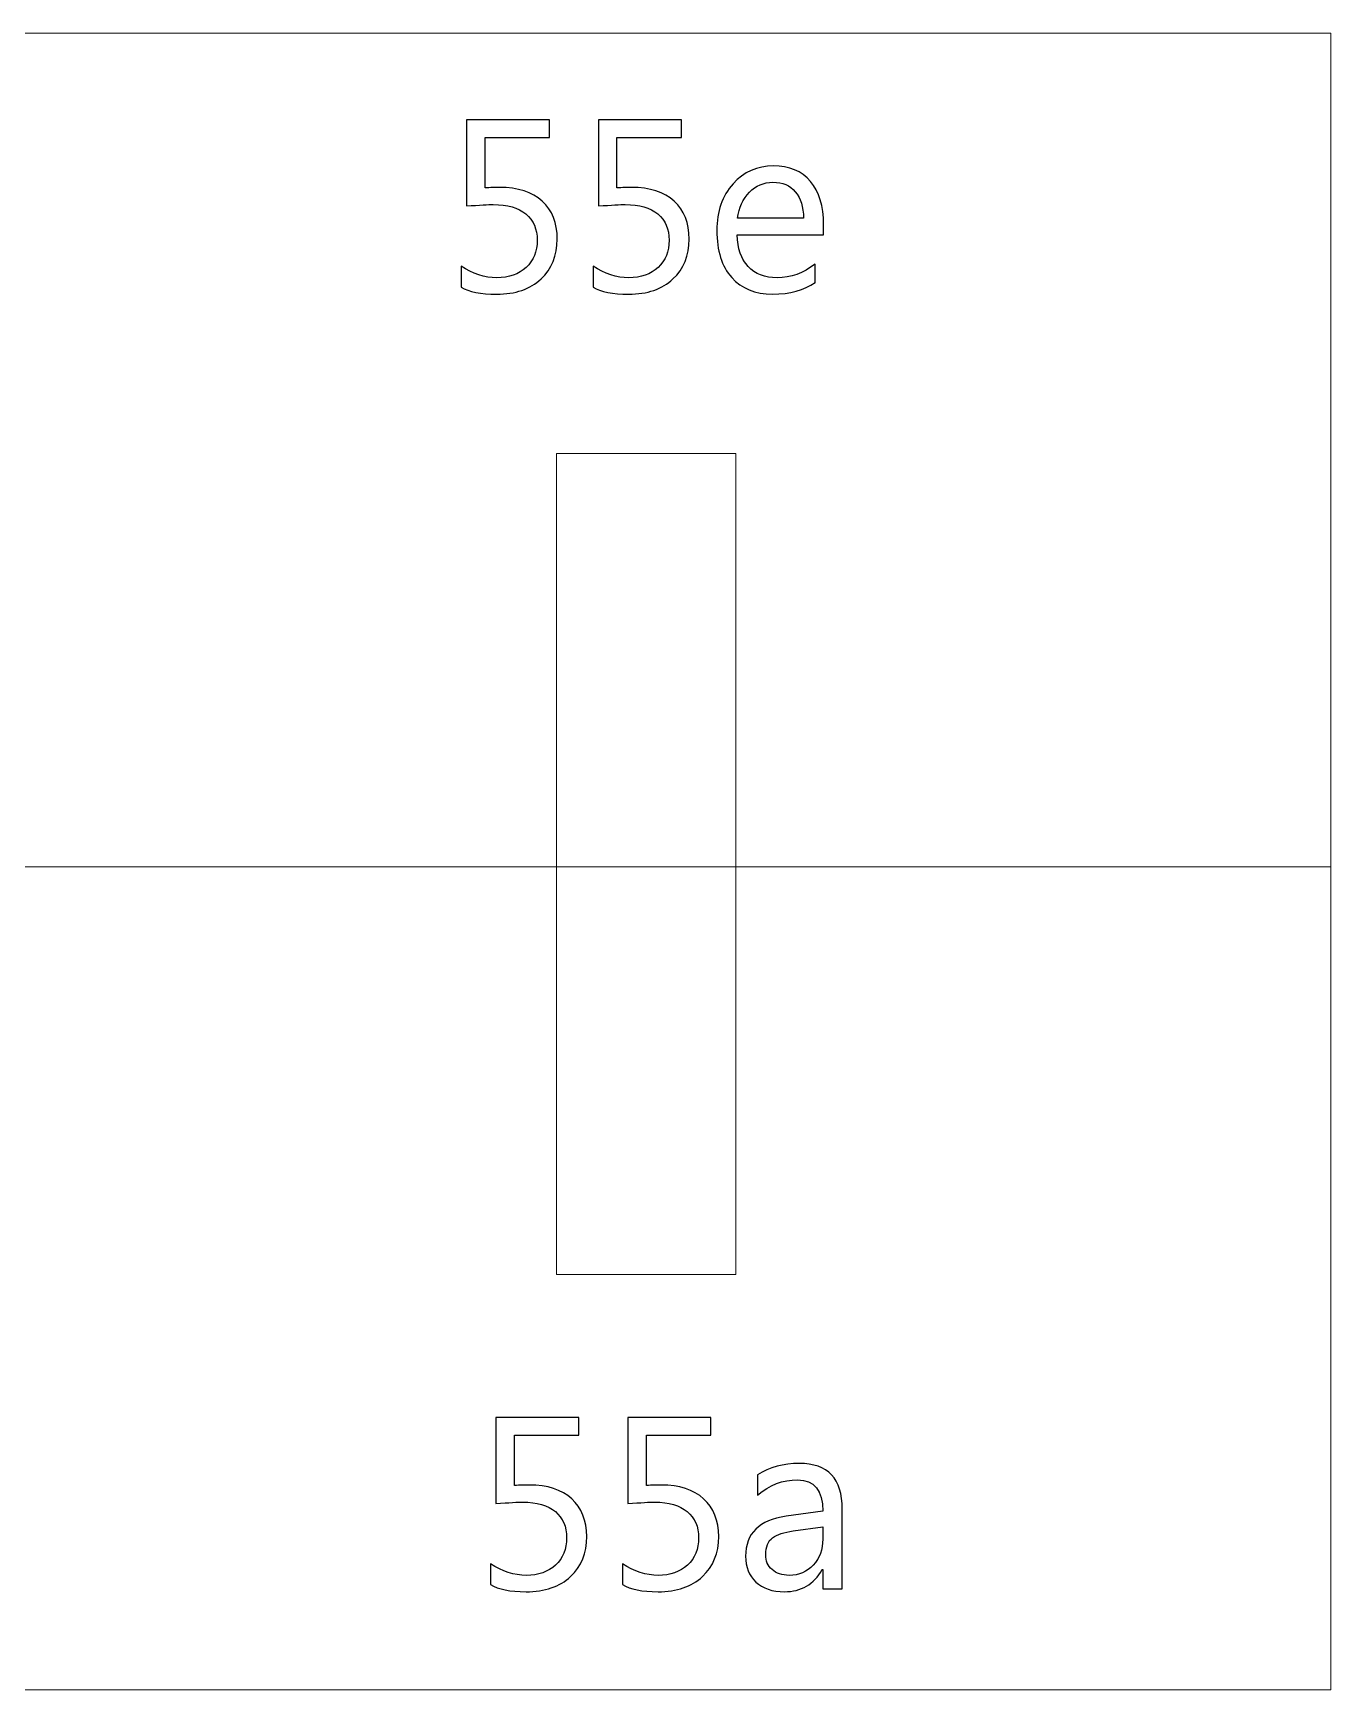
# Model space of a CAD drawing. Header units: centimetres. Extents: x -370 to 378, y -504 to 433.
# Drawn here: x -1.3 to 41.5, y 377.3 to 431.9 of the extents above; entities that cross this region are included whole.
import ezdxf

# ---------------------------------------------------------------- set-up
doc = ezdxf.new("R2010")
doc.units = ezdxf.units.CM
doc.header["$MEASUREMENT"] = 0
doc.layers.add('Camada 1', color=7, linetype='Continuous')
doc.layers.add('Camada 2', color=20, linetype='Continuous')

msp = doc.modelspace()

# ---------------------------------------------------------------- linework, layer by layer
at = {"layer": 'Camada 1', "lineweight": 9}
msp.add_lwpolyline([(15.954, 390.977), (21.862, 390.977), (21.862, 418.021), (15.954, 418.021), (15.954, 390.977)], close=True, dxfattribs=at)
for points in [[(-108.854, 431.873), (-108.854, 431.873), (41.46, 431.873), (41.46, 431.873), (41.46, 431.873), (41.46, 431.873), (41.46, 377.293), (41.46, 377.293), (41.46, 377.293), (41.46, 377.293), (-108.854, 377.298), (-108.854, 377.298), (-108.854, 377.298), (-108.854, 377.298), (-108.854, 431.873), (-108.854, 431.873)], [(-108.854, 404.406), (-108.854, 404.406), (41.46, 404.406), (41.46, 404.406), (41.46, 404.406), (41.46, 404.406), (41.46, 377.293), (41.46, 377.293), (41.46, 377.293), (41.46, 377.293), (-108.854, 377.295), (-108.854, 377.295), (-108.854, 377.295), (-108.854, 377.295), (-108.854, 404.406), (-108.854, 404.406)]]:
    msp.add_open_spline(points, degree=3, knots=[0, 0, 0, 0, 0.2, 0.2, 0.2, 0.2, 0.4, 0.4, 0.4, 0.4, 0.6, 0.6, 0.6, 0.6, 1, 1, 1, 1], dxfattribs=at)
at = {"layer": 'Camada 2'}
for points, knots in [([(12.806, 423.508), (12.806, 423.508), (12.806, 424.194), (12.806, 424.194), (12.806, 424.194), (13.192, 423.941), (13.584, 423.814), (13.983, 423.814), (13.983, 423.814), (14.382, 423.814), (14.704, 423.927), (14.948, 424.153), (14.948, 424.153), (15.192, 424.378), (15.314, 424.677), (15.314, 425.05), (15.314, 425.05), (15.314, 425.419), (15.189, 425.708), (14.94, 425.915), (14.94, 425.915), (14.69, 426.122), (14.334, 426.226), (13.869, 426.226), (13.869, 426.226), (13.712, 426.226), (13.416, 426.21), (12.983, 426.179), (12.983, 426.179), (12.983, 426.179), (12.983, 429.016), (12.983, 429.016), (12.983, 429.016), (12.983, 429.016), (15.717, 429.016), (15.717, 429.016), (15.717, 429.016), (15.717, 429.016), (15.717, 428.436), (15.717, 428.436), (15.717, 428.436), (15.717, 428.436), (13.596, 428.436), (13.596, 428.436), (13.596, 428.436), (13.596, 428.436), (13.596, 426.774), (13.596, 426.774), (13.596, 426.774), (13.77, 426.785), (13.929, 426.79), (14.077, 426.79), (14.077, 426.79), (14.681, 426.79), (15.149, 426.638), (15.479, 426.336), (15.479, 426.336), (15.81, 426.034), (15.975, 425.618), (15.975, 425.091), (15.975, 425.091), (15.975, 424.546), (15.798, 424.106), (15.442, 423.774), (15.442, 423.774), (15.085, 423.441), (14.596, 423.274), (13.976, 423.274), (13.976, 423.274), (13.454, 423.274), (13.064, 423.352), (12.806, 423.508)], [0, 0, 0, 0, 0.052632, 0.052632, 0.052632, 0.052632, 0.105263, 0.105263, 0.105263, 0.105263, 0.157895, 0.157895, 0.157895, 0.157895, 0.210526, 0.210526, 0.210526, 0.210526, 0.263158, 0.263158, 0.263158, 0.263158, 0.315789, 0.315789, 0.315789, 0.315789, 0.368421, 0.368421, 0.368421, 0.368421, 0.421053, 0.421053, 0.421053, 0.421053, 0.473684, 0.473684, 0.473684, 0.473684, 0.526316, 0.526316, 0.526316, 0.526316, 0.578947, 0.578947, 0.578947, 0.578947, 0.631579, 0.631579, 0.631579, 0.631579, 0.684211, 0.684211, 0.684211, 0.684211, 0.736842, 0.736842, 0.736842, 0.736842, 0.789474, 0.789474, 0.789474, 0.789474, 0.842105, 0.842105, 0.842105, 0.842105, 0.894737, 0.894737, 0.894737, 0.894737, 1, 1, 1, 1]), ([(17.153, 423.508), (17.153, 423.508), (17.153, 424.194), (17.153, 424.194), (17.153, 424.194), (17.538, 423.941), (17.931, 423.814), (18.33, 423.814), (18.33, 423.814), (18.729, 423.814), (19.05, 423.927), (19.295, 424.153), (19.295, 424.153), (19.538, 424.378), (19.661, 424.677), (19.661, 425.05), (19.661, 425.05), (19.661, 425.419), (19.536, 425.708), (19.287, 425.915), (19.287, 425.915), (19.037, 426.122), (18.681, 426.226), (18.216, 426.226), (18.216, 426.226), (18.058, 426.226), (17.763, 426.21), (17.33, 426.179), (17.33, 426.179), (17.33, 426.179), (17.33, 429.016), (17.33, 429.016), (17.33, 429.016), (17.33, 429.016), (20.064, 429.016), (20.064, 429.016), (20.064, 429.016), (20.064, 429.016), (20.064, 428.436), (20.064, 428.436), (20.064, 428.436), (20.064, 428.436), (17.943, 428.436), (17.943, 428.436), (17.943, 428.436), (17.943, 428.436), (17.943, 426.774), (17.943, 426.774), (17.943, 426.774), (18.116, 426.785), (18.276, 426.79), (18.424, 426.79), (18.424, 426.79), (19.028, 426.79), (19.495, 426.638), (19.826, 426.336), (19.826, 426.336), (20.157, 426.034), (20.322, 425.618), (20.322, 425.091), (20.322, 425.091), (20.322, 424.546), (20.145, 424.106), (19.788, 423.774), (19.788, 423.774), (19.432, 423.441), (18.943, 423.274), (18.323, 423.274), (18.323, 423.274), (17.801, 423.274), (17.411, 423.352), (17.153, 423.508)], [0, 0, 0, 0, 0.052632, 0.052632, 0.052632, 0.052632, 0.105263, 0.105263, 0.105263, 0.105263, 0.157895, 0.157895, 0.157895, 0.157895, 0.210526, 0.210526, 0.210526, 0.210526, 0.263158, 0.263158, 0.263158, 0.263158, 0.315789, 0.315789, 0.315789, 0.315789, 0.368421, 0.368421, 0.368421, 0.368421, 0.421053, 0.421053, 0.421053, 0.421053, 0.473684, 0.473684, 0.473684, 0.473684, 0.526316, 0.526316, 0.526316, 0.526316, 0.578947, 0.578947, 0.578947, 0.578947, 0.631579, 0.631579, 0.631579, 0.631579, 0.684211, 0.684211, 0.684211, 0.684211, 0.736842, 0.736842, 0.736842, 0.736842, 0.789474, 0.789474, 0.789474, 0.789474, 0.842105, 0.842105, 0.842105, 0.842105, 0.894737, 0.894737, 0.894737, 0.894737, 1, 1, 1, 1]), ([(24.749, 425.226), (24.749, 425.226), (21.903, 425.226), (21.903, 425.226), (21.903, 425.226), (21.913, 424.776), (22.034, 424.428), (22.264, 424.183), (22.264, 424.183), (22.495, 423.937), (22.813, 423.814), (23.216, 423.814), (23.216, 423.814), (23.67, 423.814), (24.087, 423.965), (24.467, 424.266), (24.467, 424.266), (24.467, 424.266), (24.467, 423.661), (24.467, 423.661), (24.467, 423.661), (24.114, 423.403), (23.645, 423.274), (23.063, 423.274), (23.063, 423.274), (22.494, 423.274), (22.046, 423.457), (21.721, 423.824), (21.721, 423.824), (21.396, 424.191), (21.233, 424.707), (21.233, 425.371), (21.233, 425.371), (21.233, 426), (21.411, 426.511), (21.767, 426.907), (21.767, 426.907), (22.123, 427.303), (22.564, 427.5), (23.092, 427.5), (23.092, 427.5), (23.619, 427.5), (24.028, 427.329), (24.317, 426.988), (24.317, 426.988), (24.606, 426.647), (24.749, 426.172), (24.749, 425.565), (24.749, 425.565), (24.749, 425.565), (24.749, 425.226), (24.749, 425.226)], [0, 0, 0, 0, 0.071429, 0.071429, 0.071429, 0.071429, 0.142857, 0.142857, 0.142857, 0.142857, 0.214286, 0.214286, 0.214286, 0.214286, 0.285714, 0.285714, 0.285714, 0.285714, 0.357143, 0.357143, 0.357143, 0.357143, 0.428571, 0.428571, 0.428571, 0.428571, 0.5, 0.5, 0.5, 0.5, 0.571429, 0.571429, 0.571429, 0.571429, 0.642857, 0.642857, 0.642857, 0.642857, 0.714286, 0.714286, 0.714286, 0.714286, 0.785714, 0.785714, 0.785714, 0.785714, 0.857143, 0.857143, 0.857143, 0.857143, 1, 1, 1, 1]), ([(24.088, 425.774), (24.085, 426.148), (23.995, 426.44), (23.818, 426.648), (23.818, 426.648), (23.64, 426.856), (23.395, 426.96), (23.08, 426.96), (23.08, 426.96), (22.776, 426.96), (22.517, 426.851), (22.305, 426.632), (22.305, 426.632), (22.092, 426.413), (21.96, 426.128), (21.911, 425.774), (21.911, 425.774), (21.911, 425.774), (24.088, 425.774), (24.088, 425.774)], [0, 0, 0, 0, 0.166667, 0.166667, 0.166667, 0.166667, 0.333333, 0.333333, 0.333333, 0.333333, 0.5, 0.5, 0.5, 0.5, 0.666667, 0.666667, 0.666667, 0.666667, 1, 1, 1, 1]), ([(13.777, 380.76), (13.777, 380.76), (13.777, 381.445), (13.777, 381.445), (13.777, 381.445), (14.163, 381.193), (14.556, 381.066), (14.955, 381.066), (14.955, 381.066), (15.354, 381.066), (15.675, 381.179), (15.92, 381.405), (15.92, 381.405), (16.163, 381.63), (16.285, 381.929), (16.285, 382.302), (16.285, 382.302), (16.285, 382.671), (16.16, 382.96), (15.912, 383.167), (15.912, 383.167), (15.662, 383.374), (15.306, 383.478), (14.841, 383.478), (14.841, 383.478), (14.683, 383.478), (14.388, 383.462), (13.955, 383.431), (13.955, 383.431), (13.955, 383.431), (13.955, 386.268), (13.955, 386.268), (13.955, 386.268), (13.955, 386.268), (16.689, 386.268), (16.689, 386.268), (16.689, 386.268), (16.689, 386.268), (16.689, 385.687), (16.689, 385.687), (16.689, 385.687), (16.689, 385.687), (14.568, 385.687), (14.568, 385.687), (14.568, 385.687), (14.568, 385.687), (14.568, 384.026), (14.568, 384.026), (14.568, 384.026), (14.741, 384.037), (14.901, 384.042), (15.049, 384.042), (15.049, 384.042), (15.652, 384.042), (16.12, 383.89), (16.451, 383.588), (16.451, 383.588), (16.781, 383.285), (16.947, 382.87), (16.947, 382.343), (16.947, 382.343), (16.947, 381.798), (16.769, 381.358), (16.413, 381.026), (16.413, 381.026), (16.057, 380.693), (15.568, 380.526), (14.948, 380.526), (14.948, 380.526), (14.425, 380.526), (14.035, 380.604), (13.777, 380.76)], [0, 0, 0, 0, 0.052632, 0.052632, 0.052632, 0.052632, 0.105263, 0.105263, 0.105263, 0.105263, 0.157895, 0.157895, 0.157895, 0.157895, 0.210526, 0.210526, 0.210526, 0.210526, 0.263158, 0.263158, 0.263158, 0.263158, 0.315789, 0.315789, 0.315789, 0.315789, 0.368421, 0.368421, 0.368421, 0.368421, 0.421053, 0.421053, 0.421053, 0.421053, 0.473684, 0.473684, 0.473684, 0.473684, 0.526316, 0.526316, 0.526316, 0.526316, 0.578947, 0.578947, 0.578947, 0.578947, 0.631579, 0.631579, 0.631579, 0.631579, 0.684211, 0.684211, 0.684211, 0.684211, 0.736842, 0.736842, 0.736842, 0.736842, 0.789474, 0.789474, 0.789474, 0.789474, 0.842105, 0.842105, 0.842105, 0.842105, 0.894737, 0.894737, 0.894737, 0.894737, 1, 1, 1, 1]), ([(18.124, 380.76), (18.124, 380.76), (18.124, 381.445), (18.124, 381.445), (18.124, 381.445), (18.51, 381.193), (18.902, 381.066), (19.301, 381.066), (19.301, 381.066), (19.701, 381.066), (20.022, 381.179), (20.267, 381.405), (20.267, 381.405), (20.51, 381.63), (20.632, 381.929), (20.632, 382.302), (20.632, 382.302), (20.632, 382.671), (20.507, 382.96), (20.259, 383.167), (20.259, 383.167), (20.009, 383.374), (19.652, 383.478), (19.187, 383.478), (19.187, 383.478), (19.03, 383.478), (18.734, 383.462), (18.302, 383.431), (18.302, 383.431), (18.302, 383.431), (18.302, 386.268), (18.302, 386.268), (18.302, 386.268), (18.302, 386.268), (21.035, 386.268), (21.035, 386.268), (21.035, 386.268), (21.035, 386.268), (21.035, 385.687), (21.035, 385.687), (21.035, 385.687), (21.035, 385.687), (18.914, 385.687), (18.914, 385.687), (18.914, 385.687), (18.914, 385.687), (18.914, 384.026), (18.914, 384.026), (18.914, 384.026), (19.088, 384.037), (19.248, 384.042), (19.396, 384.042), (19.396, 384.042), (19.999, 384.042), (20.467, 383.89), (20.797, 383.588), (20.797, 383.588), (21.128, 383.285), (21.294, 382.87), (21.294, 382.343), (21.294, 382.343), (21.294, 381.798), (21.116, 381.358), (20.76, 381.026), (20.76, 381.026), (20.404, 380.693), (19.914, 380.526), (19.295, 380.526), (19.295, 380.526), (18.772, 380.526), (18.382, 380.604), (18.124, 380.76)], [0, 0, 0, 0, 0.052632, 0.052632, 0.052632, 0.052632, 0.105263, 0.105263, 0.105263, 0.105263, 0.157895, 0.157895, 0.157895, 0.157895, 0.210526, 0.210526, 0.210526, 0.210526, 0.263158, 0.263158, 0.263158, 0.263158, 0.315789, 0.315789, 0.315789, 0.315789, 0.368421, 0.368421, 0.368421, 0.368421, 0.421053, 0.421053, 0.421053, 0.421053, 0.473684, 0.473684, 0.473684, 0.473684, 0.526316, 0.526316, 0.526316, 0.526316, 0.578947, 0.578947, 0.578947, 0.578947, 0.631579, 0.631579, 0.631579, 0.631579, 0.684211, 0.684211, 0.684211, 0.684211, 0.736842, 0.736842, 0.736842, 0.736842, 0.789474, 0.789474, 0.789474, 0.789474, 0.842105, 0.842105, 0.842105, 0.842105, 0.894737, 0.894737, 0.894737, 0.894737, 1, 1, 1, 1]), ([(25.366, 380.623), (25.366, 380.623), (24.721, 380.623), (24.721, 380.623), (24.721, 380.623), (24.721, 380.623), (24.721, 381.253), (24.721, 381.253), (24.721, 381.253), (24.721, 381.253), (24.705, 381.253), (24.705, 381.253), (24.705, 381.253), (24.424, 380.768), (24.011, 380.526), (23.464, 380.526), (23.464, 380.526), (23.062, 380.526), (22.748, 380.632), (22.521, 380.846), (22.521, 380.846), (22.293, 381.058), (22.181, 381.341), (22.181, 381.693), (22.181, 381.693), (22.181, 382.447), (22.624, 382.886), (23.511, 383.01), (23.511, 383.01), (23.511, 383.01), (24.721, 383.179), (24.721, 383.179), (24.721, 383.179), (24.721, 383.867), (24.444, 384.212), (23.89, 384.212), (23.89, 384.212), (23.405, 384.212), (22.967, 384.045), (22.576, 383.712), (22.576, 383.712), (22.576, 383.712), (22.576, 384.373), (22.576, 384.373), (22.576, 384.373), (22.972, 384.626), (23.428, 384.752), (23.945, 384.752), (23.945, 384.752), (24.893, 384.752), (25.366, 384.251), (25.366, 383.247), (25.366, 383.247), (25.366, 383.247), (25.366, 380.623), (25.366, 380.623)], [0, 0, 0, 0, 0.066667, 0.066667, 0.066667, 0.066667, 0.133333, 0.133333, 0.133333, 0.133333, 0.2, 0.2, 0.2, 0.2, 0.266667, 0.266667, 0.266667, 0.266667, 0.333333, 0.333333, 0.333333, 0.333333, 0.4, 0.4, 0.4, 0.4, 0.466667, 0.466667, 0.466667, 0.466667, 0.533333, 0.533333, 0.533333, 0.533333, 0.6, 0.6, 0.6, 0.6, 0.666667, 0.666667, 0.666667, 0.666667, 0.733333, 0.733333, 0.733333, 0.733333, 0.8, 0.8, 0.8, 0.8, 0.866667, 0.866667, 0.866667, 0.866667, 1, 1, 1, 1]), ([(24.721, 382.663), (24.721, 382.663), (23.748, 382.529), (23.748, 382.529), (23.748, 382.529), (23.448, 382.487), (23.222, 382.412), (23.071, 382.306), (23.071, 382.306), (22.918, 382.198), (22.842, 382.01), (22.842, 381.738), (22.842, 381.738), (22.842, 381.541), (22.912, 381.379), (23.053, 381.255), (23.053, 381.255), (23.193, 381.13), (23.381, 381.066), (23.613, 381.066), (23.613, 381.066), (23.935, 381.066), (24.199, 381.179), (24.408, 381.404), (24.408, 381.404), (24.616, 381.63), (24.721, 381.914), (24.721, 382.26), (24.721, 382.26), (24.721, 382.26), (24.721, 382.663), (24.721, 382.663)], [0, 0, 0, 0, 0.111111, 0.111111, 0.111111, 0.111111, 0.222222, 0.222222, 0.222222, 0.222222, 0.333333, 0.333333, 0.333333, 0.333333, 0.444444, 0.444444, 0.444444, 0.444444, 0.555556, 0.555556, 0.555556, 0.555556, 0.666667, 0.666667, 0.666667, 0.666667, 0.777778, 0.777778, 0.777778, 0.777778, 1, 1, 1, 1])]:
    msp.add_open_spline(points, degree=3, knots=knots, dxfattribs=at)
at = {"layer": 'Camada 2', "lineweight": 9}
for points, knots in [([(12.806, 423.508), (12.806, 423.508), (12.806, 424.194), (12.806, 424.194), (12.806, 424.194), (13.192, 423.941), (13.584, 423.814), (13.983, 423.814), (13.983, 423.814), (14.382, 423.814), (14.704, 423.927), (14.948, 424.153), (14.948, 424.153), (15.192, 424.378), (15.314, 424.677), (15.314, 425.05), (15.314, 425.05), (15.314, 425.419), (15.189, 425.708), (14.94, 425.915), (14.94, 425.915), (14.69, 426.122), (14.334, 426.226), (13.869, 426.226), (13.869, 426.226), (13.712, 426.226), (13.416, 426.21), (12.983, 426.179), (12.983, 426.179), (12.983, 426.179), (12.983, 429.016), (12.983, 429.016), (12.983, 429.016), (12.983, 429.016), (15.717, 429.016), (15.717, 429.016), (15.717, 429.016), (15.717, 429.016), (15.717, 428.436), (15.717, 428.436), (15.717, 428.436), (15.717, 428.436), (13.596, 428.436), (13.596, 428.436), (13.596, 428.436), (13.596, 428.436), (13.596, 426.774), (13.596, 426.774), (13.596, 426.774), (13.77, 426.785), (13.929, 426.79), (14.077, 426.79), (14.077, 426.79), (14.681, 426.79), (15.149, 426.638), (15.479, 426.336), (15.479, 426.336), (15.81, 426.034), (15.975, 425.618), (15.975, 425.091), (15.975, 425.091), (15.975, 424.546), (15.798, 424.106), (15.442, 423.774), (15.442, 423.774), (15.085, 423.441), (14.596, 423.274), (13.976, 423.274), (13.976, 423.274), (13.454, 423.274), (13.064, 423.352), (12.806, 423.508)], [0, 0, 0, 0, 0.052632, 0.052632, 0.052632, 0.052632, 0.105263, 0.105263, 0.105263, 0.105263, 0.157895, 0.157895, 0.157895, 0.157895, 0.210526, 0.210526, 0.210526, 0.210526, 0.263158, 0.263158, 0.263158, 0.263158, 0.315789, 0.315789, 0.315789, 0.315789, 0.368421, 0.368421, 0.368421, 0.368421, 0.421053, 0.421053, 0.421053, 0.421053, 0.473684, 0.473684, 0.473684, 0.473684, 0.526316, 0.526316, 0.526316, 0.526316, 0.578947, 0.578947, 0.578947, 0.578947, 0.631579, 0.631579, 0.631579, 0.631579, 0.684211, 0.684211, 0.684211, 0.684211, 0.736842, 0.736842, 0.736842, 0.736842, 0.789474, 0.789474, 0.789474, 0.789474, 0.842105, 0.842105, 0.842105, 0.842105, 0.894737, 0.894737, 0.894737, 0.894737, 1, 1, 1, 1]), ([(17.153, 423.508), (17.153, 423.508), (17.153, 424.194), (17.153, 424.194), (17.153, 424.194), (17.538, 423.941), (17.931, 423.814), (18.33, 423.814), (18.33, 423.814), (18.729, 423.814), (19.05, 423.927), (19.295, 424.153), (19.295, 424.153), (19.538, 424.378), (19.661, 424.677), (19.661, 425.05), (19.661, 425.05), (19.661, 425.419), (19.536, 425.708), (19.287, 425.915), (19.287, 425.915), (19.037, 426.122), (18.681, 426.226), (18.216, 426.226), (18.216, 426.226), (18.058, 426.226), (17.763, 426.21), (17.33, 426.179), (17.33, 426.179), (17.33, 426.179), (17.33, 429.016), (17.33, 429.016), (17.33, 429.016), (17.33, 429.016), (20.064, 429.016), (20.064, 429.016), (20.064, 429.016), (20.064, 429.016), (20.064, 428.436), (20.064, 428.436), (20.064, 428.436), (20.064, 428.436), (17.943, 428.436), (17.943, 428.436), (17.943, 428.436), (17.943, 428.436), (17.943, 426.774), (17.943, 426.774), (17.943, 426.774), (18.116, 426.785), (18.276, 426.79), (18.424, 426.79), (18.424, 426.79), (19.028, 426.79), (19.495, 426.638), (19.826, 426.336), (19.826, 426.336), (20.157, 426.034), (20.322, 425.618), (20.322, 425.091), (20.322, 425.091), (20.322, 424.546), (20.145, 424.106), (19.788, 423.774), (19.788, 423.774), (19.432, 423.441), (18.943, 423.274), (18.323, 423.274), (18.323, 423.274), (17.801, 423.274), (17.411, 423.352), (17.153, 423.508)], [0, 0, 0, 0, 0.052632, 0.052632, 0.052632, 0.052632, 0.105263, 0.105263, 0.105263, 0.105263, 0.157895, 0.157895, 0.157895, 0.157895, 0.210526, 0.210526, 0.210526, 0.210526, 0.263158, 0.263158, 0.263158, 0.263158, 0.315789, 0.315789, 0.315789, 0.315789, 0.368421, 0.368421, 0.368421, 0.368421, 0.421053, 0.421053, 0.421053, 0.421053, 0.473684, 0.473684, 0.473684, 0.473684, 0.526316, 0.526316, 0.526316, 0.526316, 0.578947, 0.578947, 0.578947, 0.578947, 0.631579, 0.631579, 0.631579, 0.631579, 0.684211, 0.684211, 0.684211, 0.684211, 0.736842, 0.736842, 0.736842, 0.736842, 0.789474, 0.789474, 0.789474, 0.789474, 0.842105, 0.842105, 0.842105, 0.842105, 0.894737, 0.894737, 0.894737, 0.894737, 1, 1, 1, 1]), ([(24.749, 425.226), (24.749, 425.226), (21.903, 425.226), (21.903, 425.226), (21.903, 425.226), (21.913, 424.776), (22.034, 424.428), (22.264, 424.183), (22.264, 424.183), (22.495, 423.937), (22.813, 423.814), (23.216, 423.814), (23.216, 423.814), (23.67, 423.814), (24.087, 423.965), (24.467, 424.266), (24.467, 424.266), (24.467, 424.266), (24.467, 423.661), (24.467, 423.661), (24.467, 423.661), (24.114, 423.403), (23.645, 423.274), (23.063, 423.274), (23.063, 423.274), (22.494, 423.274), (22.046, 423.457), (21.721, 423.824), (21.721, 423.824), (21.396, 424.191), (21.233, 424.707), (21.233, 425.371), (21.233, 425.371), (21.233, 426), (21.411, 426.511), (21.767, 426.907), (21.767, 426.907), (22.123, 427.303), (22.564, 427.5), (23.092, 427.5), (23.092, 427.5), (23.619, 427.5), (24.028, 427.329), (24.317, 426.988), (24.317, 426.988), (24.606, 426.647), (24.749, 426.172), (24.749, 425.565), (24.749, 425.565), (24.749, 425.565), (24.749, 425.226), (24.749, 425.226)], [0, 0, 0, 0, 0.071429, 0.071429, 0.071429, 0.071429, 0.142857, 0.142857, 0.142857, 0.142857, 0.214286, 0.214286, 0.214286, 0.214286, 0.285714, 0.285714, 0.285714, 0.285714, 0.357143, 0.357143, 0.357143, 0.357143, 0.428571, 0.428571, 0.428571, 0.428571, 0.5, 0.5, 0.5, 0.5, 0.571429, 0.571429, 0.571429, 0.571429, 0.642857, 0.642857, 0.642857, 0.642857, 0.714286, 0.714286, 0.714286, 0.714286, 0.785714, 0.785714, 0.785714, 0.785714, 0.857143, 0.857143, 0.857143, 0.857143, 1, 1, 1, 1]), ([(24.088, 425.774), (24.085, 426.148), (23.995, 426.44), (23.818, 426.648), (23.818, 426.648), (23.64, 426.856), (23.395, 426.96), (23.08, 426.96), (23.08, 426.96), (22.776, 426.96), (22.517, 426.851), (22.305, 426.632), (22.305, 426.632), (22.092, 426.413), (21.96, 426.128), (21.911, 425.774), (21.911, 425.774), (21.911, 425.774), (24.088, 425.774), (24.088, 425.774)], [0, 0, 0, 0, 0.166667, 0.166667, 0.166667, 0.166667, 0.333333, 0.333333, 0.333333, 0.333333, 0.5, 0.5, 0.5, 0.5, 0.666667, 0.666667, 0.666667, 0.666667, 1, 1, 1, 1]), ([(13.777, 380.76), (13.777, 380.76), (13.777, 381.445), (13.777, 381.445), (13.777, 381.445), (14.163, 381.193), (14.556, 381.066), (14.955, 381.066), (14.955, 381.066), (15.354, 381.066), (15.675, 381.179), (15.92, 381.405), (15.92, 381.405), (16.163, 381.63), (16.285, 381.929), (16.285, 382.302), (16.285, 382.302), (16.285, 382.671), (16.16, 382.96), (15.912, 383.167), (15.912, 383.167), (15.662, 383.374), (15.306, 383.478), (14.841, 383.478), (14.841, 383.478), (14.683, 383.478), (14.388, 383.462), (13.955, 383.431), (13.955, 383.431), (13.955, 383.431), (13.955, 386.268), (13.955, 386.268), (13.955, 386.268), (13.955, 386.268), (16.689, 386.268), (16.689, 386.268), (16.689, 386.268), (16.689, 386.268), (16.689, 385.687), (16.689, 385.687), (16.689, 385.687), (16.689, 385.687), (14.568, 385.687), (14.568, 385.687), (14.568, 385.687), (14.568, 385.687), (14.568, 384.026), (14.568, 384.026), (14.568, 384.026), (14.741, 384.037), (14.901, 384.042), (15.049, 384.042), (15.049, 384.042), (15.652, 384.042), (16.12, 383.89), (16.451, 383.588), (16.451, 383.588), (16.781, 383.285), (16.947, 382.87), (16.947, 382.343), (16.947, 382.343), (16.947, 381.798), (16.769, 381.358), (16.413, 381.026), (16.413, 381.026), (16.057, 380.693), (15.568, 380.526), (14.948, 380.526), (14.948, 380.526), (14.425, 380.526), (14.035, 380.604), (13.777, 380.76)], [0, 0, 0, 0, 0.052632, 0.052632, 0.052632, 0.052632, 0.105263, 0.105263, 0.105263, 0.105263, 0.157895, 0.157895, 0.157895, 0.157895, 0.210526, 0.210526, 0.210526, 0.210526, 0.263158, 0.263158, 0.263158, 0.263158, 0.315789, 0.315789, 0.315789, 0.315789, 0.368421, 0.368421, 0.368421, 0.368421, 0.421053, 0.421053, 0.421053, 0.421053, 0.473684, 0.473684, 0.473684, 0.473684, 0.526316, 0.526316, 0.526316, 0.526316, 0.578947, 0.578947, 0.578947, 0.578947, 0.631579, 0.631579, 0.631579, 0.631579, 0.684211, 0.684211, 0.684211, 0.684211, 0.736842, 0.736842, 0.736842, 0.736842, 0.789474, 0.789474, 0.789474, 0.789474, 0.842105, 0.842105, 0.842105, 0.842105, 0.894737, 0.894737, 0.894737, 0.894737, 1, 1, 1, 1]), ([(18.124, 380.76), (18.124, 380.76), (18.124, 381.445), (18.124, 381.445), (18.124, 381.445), (18.51, 381.193), (18.902, 381.066), (19.301, 381.066), (19.301, 381.066), (19.701, 381.066), (20.022, 381.179), (20.267, 381.405), (20.267, 381.405), (20.51, 381.63), (20.632, 381.929), (20.632, 382.302), (20.632, 382.302), (20.632, 382.671), (20.507, 382.96), (20.259, 383.167), (20.259, 383.167), (20.009, 383.374), (19.652, 383.478), (19.187, 383.478), (19.187, 383.478), (19.03, 383.478), (18.734, 383.462), (18.302, 383.431), (18.302, 383.431), (18.302, 383.431), (18.302, 386.268), (18.302, 386.268), (18.302, 386.268), (18.302, 386.268), (21.035, 386.268), (21.035, 386.268), (21.035, 386.268), (21.035, 386.268), (21.035, 385.687), (21.035, 385.687), (21.035, 385.687), (21.035, 385.687), (18.914, 385.687), (18.914, 385.687), (18.914, 385.687), (18.914, 385.687), (18.914, 384.026), (18.914, 384.026), (18.914, 384.026), (19.088, 384.037), (19.248, 384.042), (19.396, 384.042), (19.396, 384.042), (19.999, 384.042), (20.467, 383.89), (20.797, 383.588), (20.797, 383.588), (21.128, 383.285), (21.294, 382.87), (21.294, 382.343), (21.294, 382.343), (21.294, 381.798), (21.116, 381.358), (20.76, 381.026), (20.76, 381.026), (20.404, 380.693), (19.914, 380.526), (19.295, 380.526), (19.295, 380.526), (18.772, 380.526), (18.382, 380.604), (18.124, 380.76)], [0, 0, 0, 0, 0.052632, 0.052632, 0.052632, 0.052632, 0.105263, 0.105263, 0.105263, 0.105263, 0.157895, 0.157895, 0.157895, 0.157895, 0.210526, 0.210526, 0.210526, 0.210526, 0.263158, 0.263158, 0.263158, 0.263158, 0.315789, 0.315789, 0.315789, 0.315789, 0.368421, 0.368421, 0.368421, 0.368421, 0.421053, 0.421053, 0.421053, 0.421053, 0.473684, 0.473684, 0.473684, 0.473684, 0.526316, 0.526316, 0.526316, 0.526316, 0.578947, 0.578947, 0.578947, 0.578947, 0.631579, 0.631579, 0.631579, 0.631579, 0.684211, 0.684211, 0.684211, 0.684211, 0.736842, 0.736842, 0.736842, 0.736842, 0.789474, 0.789474, 0.789474, 0.789474, 0.842105, 0.842105, 0.842105, 0.842105, 0.894737, 0.894737, 0.894737, 0.894737, 1, 1, 1, 1]), ([(25.366, 380.623), (25.366, 380.623), (24.721, 380.623), (24.721, 380.623), (24.721, 380.623), (24.721, 380.623), (24.721, 381.253), (24.721, 381.253), (24.721, 381.253), (24.721, 381.253), (24.705, 381.253), (24.705, 381.253), (24.705, 381.253), (24.424, 380.768), (24.011, 380.526), (23.464, 380.526), (23.464, 380.526), (23.062, 380.526), (22.748, 380.632), (22.521, 380.846), (22.521, 380.846), (22.293, 381.058), (22.181, 381.341), (22.181, 381.693), (22.181, 381.693), (22.181, 382.447), (22.624, 382.886), (23.511, 383.01), (23.511, 383.01), (23.511, 383.01), (24.721, 383.179), (24.721, 383.179), (24.721, 383.179), (24.721, 383.867), (24.444, 384.212), (23.89, 384.212), (23.89, 384.212), (23.405, 384.212), (22.967, 384.045), (22.576, 383.712), (22.576, 383.712), (22.576, 383.712), (22.576, 384.373), (22.576, 384.373), (22.576, 384.373), (22.972, 384.626), (23.428, 384.752), (23.945, 384.752), (23.945, 384.752), (24.893, 384.752), (25.366, 384.251), (25.366, 383.247), (25.366, 383.247), (25.366, 383.247), (25.366, 380.623), (25.366, 380.623)], [0, 0, 0, 0, 0.066667, 0.066667, 0.066667, 0.066667, 0.133333, 0.133333, 0.133333, 0.133333, 0.2, 0.2, 0.2, 0.2, 0.266667, 0.266667, 0.266667, 0.266667, 0.333333, 0.333333, 0.333333, 0.333333, 0.4, 0.4, 0.4, 0.4, 0.466667, 0.466667, 0.466667, 0.466667, 0.533333, 0.533333, 0.533333, 0.533333, 0.6, 0.6, 0.6, 0.6, 0.666667, 0.666667, 0.666667, 0.666667, 0.733333, 0.733333, 0.733333, 0.733333, 0.8, 0.8, 0.8, 0.8, 0.866667, 0.866667, 0.866667, 0.866667, 1, 1, 1, 1]), ([(24.721, 382.663), (24.721, 382.663), (23.748, 382.529), (23.748, 382.529), (23.748, 382.529), (23.448, 382.487), (23.222, 382.412), (23.071, 382.306), (23.071, 382.306), (22.918, 382.198), (22.842, 382.01), (22.842, 381.738), (22.842, 381.738), (22.842, 381.541), (22.912, 381.379), (23.053, 381.255), (23.053, 381.255), (23.193, 381.13), (23.381, 381.066), (23.613, 381.066), (23.613, 381.066), (23.935, 381.066), (24.199, 381.179), (24.408, 381.404), (24.408, 381.404), (24.616, 381.63), (24.721, 381.914), (24.721, 382.26), (24.721, 382.26), (24.721, 382.26), (24.721, 382.663), (24.721, 382.663)], [0, 0, 0, 0, 0.111111, 0.111111, 0.111111, 0.111111, 0.222222, 0.222222, 0.222222, 0.222222, 0.333333, 0.333333, 0.333333, 0.333333, 0.444444, 0.444444, 0.444444, 0.444444, 0.555556, 0.555556, 0.555556, 0.555556, 0.666667, 0.666667, 0.666667, 0.666667, 0.777778, 0.777778, 0.777778, 0.777778, 1, 1, 1, 1])]:
    msp.add_open_spline(points, degree=3, knots=knots, dxfattribs=at)

doc.saveas('drawing.dxf')
